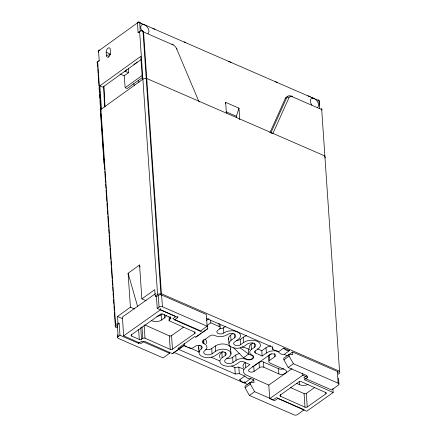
<?xml version="1.0" encoding="UTF-8"?>
<svg xmlns="http://www.w3.org/2000/svg" width="437" height="437" viewBox="0 0 437 437"><rect width="100%" height="100%" fill="white"/><g stroke="black" fill="none" stroke-linecap="round" stroke-linejoin="round"><path stroke-width="0.66" d="M199.354 101.925L199.261 101.542A1.885 1.071 -3.9 0 0 198.698 101.1L176.543 48.594A4.763 2.895 54.2 0 0 173.096 44.902A1.59 0.879 -66.5 0 0 171.987 44.334M225.257 103.618L225.65 102.362L238.979 108.163L239.766 119.694M236.504 117.564L236.422 116.302L238.979 108.163M269.869 132.81L285.366 98.347L286.901 97.243A6.353 3.862 54.2 0 1 291.091 96.14A1.59 0.879 -66.5 0 1 292.206 96.708L321.708 109.545L339.549 371.237L339.041 371.603A2.382 1.355 -3.9 0 1 339.32 373.504L338.271 374.258M270.853 132.935L286.901 97.243A1.59 1.191 24.2 0 1 289.065 97.533A4.763 2.895 54.2 0 1 292.206 96.708M289.065 97.533L272.934 133.394A1.885 1.071 -3.9 0 0 272.038 133.192L271.355 133.241M97.151 62.846L97.118 62.622A2.382 1.355 -3.9 0 1 97.68 61.683L99.215 60.574L98.554 50.921A1.59 0.967 54.2 0 1 99.412 50.058M138.387 22.058A1.59 0.967 54.2 0 0 137.442 22.899L138.103 32.551L139.638 31.448A2.382 1.355 -3.9 0 1 141.124 30.912L141.495 30.896M101.444 109.059L99.86 85.838L140.796 56.34L142.38 79.561M141.146 59.525L103.815 86.428A1.59 0.901 -3.9 0 0 103.689 87.504L104.541 106.912M142.375 77.557L127.107 88.553L125.168 87.711L124.201 75.803L128.505 72.706L128.265 68.68M125.168 87.711L142.304 75.366M117.253 327.761L115.379 326.942L115.892 326.576A2.382 1.355 -3.9 0 1 115.608 324.68L117.963 322.981L117.515 316.459L130.412 307.167L128.096 273.251L139.561 264.991L140.119 266.936M324.363 156.353L324.877 155.987L146.756 78.507L146.242 78.879A2.382 1.355 -3.9 0 0 142.888 79.195L100.931 109.425A2.382 1.355 -3.9 0 0 100.75 111.042M146.095 300.743L141.872 298.908L154.769 289.616L155.211 296.139L156.424 296.668L158.265 295.341A2.382 1.355 -3.9 0 1 161.619 295.024L206.33 314.471L207.133 326.215L200.681 330.858L172.812 318.737L175.882 316.525L157.222 308.407L156.424 296.668M155.211 296.139L157.566 294.445A2.382 1.355 -3.9 0 1 160.92 294.128L161.428 293.757L143.587 32.065A1.59 0.879 -66.5 0 0 143.003 31.306L160.92 294.128M117.362 326.603A2.382 1.355 -3.9 0 1 117.329 324.838L119.17 323.511L117.963 322.981M169.49 352.058L169.572 353.276L163.127 357.925L118.416 338.473A2.382 1.355 -3.9 0 1 118.132 336.577L119.973 335.25L119.17 323.511M157.222 308.407L159.068 307.08A2.382 1.355 -3.9 0 1 162.417 306.763L207.133 326.215M119.973 335.25L138.633 343.367L141.703 341.155L169.572 353.276M233.686 347.786L243.48 357.745L248.593 354.057L248.238 348.841L242.032 346.732M240.798 380.316L239.634 379.808L244.851 376.044A6.353 3.862 54.2 0 0 250.669 378.579L253.821 379.944L253.995 382.555L250.221 382.391L245.004 386.15L245.113 387.799L249.401 395.447L294.112 414.899A2.382 1.355 -3.9 0 0 297.466 414.582L304.218 409.715L276.348 397.594L273.278 399.806L254.618 391.689L250.335 384.041L250.221 382.391M278.418 351.861L283.635 348.098A6.353 3.862 54.2 0 0 289.452 350.627L284.236 354.391A6.353 3.862 54.2 0 1 278.418 351.861L272.846 349.436L272.508 347.158L206.679 318.524M239.634 379.808A6.353 3.862 54.2 0 0 245.447 382.337L250.669 378.579M292.604 351.998L292.785 354.609L289.01 354.44L283.788 358.203L283.903 359.853L288.185 367.501L306.845 375.618L303.775 377.83L331.645 389.951L338.402 385.084A2.382 1.355 -3.9 0 0 338.118 383.189L337.315 371.445L292.604 351.998L287.382 355.762L284.236 354.391M248.598 383.708L253.821 379.944M245.113 387.799L250.335 384.041M283.903 359.853L289.119 356.089L289.01 354.44M249.401 395.447L254.618 391.689M288.185 367.501L293.402 363.737L338.118 383.189M155.381 293.713L122.376 317.06L123.655 335.845L140.96 343.537L144.276 341.193L172.391 353.697L177.504 350.059M184.201 343.269L184.338 345.225L179.225 348.863L178.023 348.327L194.585 336.616L195.787 337.146L207.733 328.673L207.553 326.068M195.787 337.146L200.9 333.507M207.733 328.673L202.621 332.317L174.5 319.813L177.815 317.47L177.728 316.219M123.655 335.845L160.51 309.778L160.417 308.435M156.932 316.328A6.67 3.791 -3.9 0 0 161.122 314.848L162.154 314.116M151.557 320.632A6.67 3.791 -3.9 0 0 161.477 320.064L164.58 317.868A6.67 3.791 -3.9 0 0 166.197 315.246M194.842 333.387A1.59 0.901 -3.9 0 0 194.673 332.12L169.441 320.9A1.59 0.901 -3.9 0 1 169.272 319.638L170.517 318.759A1.59 0.901 -3.9 0 0 170.348 317.491L162.657 314.072A1.59 0.901 -3.9 0 0 160.423 314.269L131.439 334.775A1.59 0.901 -3.9 0 0 131.603 336.037L139.294 339.456A1.59 0.901 -3.9 0 0 141.528 339.259L142.773 338.38A1.59 0.901 -3.9 0 1 145.008 338.183L170.244 349.403A1.59 0.901 -3.9 0 0 172.478 349.207L194.842 333.387L194.749 332.033M144.702 324.888L169.321 335.834A1.59 0.901 -3.9 0 0 171.555 335.638L183.551 327.149M206.264 320.561L208.897 318.704M207.149 325.412L210.825 322.806L210.65 320.201M172.391 353.697L184.338 345.225M205.707 349.398A4.763 2.704 -3.9 0 0 211.71 348.551L215.337 345.989A8.735 4.96 -3.9 0 1 225.782 344.285A8.735 4.96 -3.9 0 1 230.496 349.518M228.791 339.653A8.735 4.96 -3.9 0 1 230.654 335.152L233.243 333.316M203.675 339.686L203.942 343.597A8.735 4.96 -3.9 0 1 204.86 350.561A4.763 2.704 -3.9 0 0 205.357 354.363A4.763 2.704 -3.9 0 0 212.065 353.768L215.692 351.206A8.735 4.96 -3.9 0 1 227.994 350.113A8.735 4.96 -3.9 0 1 228.912 357.084L225.803 359.28A4.763 2.704 -3.9 0 0 226.3 363.076A4.763 2.704 -3.9 0 0 233.014 362.486L236.117 360.285A7.15 4.059 -3.9 0 1 246.184 359.394A4.605 2.617 -3.9 0 0 252.673 358.821A4.605 2.617 -3.9 0 0 252.187 355.15A7.15 4.059 -3.9 0 1 251.439 349.447L251.084 344.23L253.154 342.766M251.439 349.447L254.547 347.251A4.763 2.704 -3.9 0 0 254.044 343.455A4.763 2.704 -3.9 0 0 247.337 344.05L244.228 346.246A8.735 4.96 -3.9 0 1 231.927 347.333A8.735 4.96 -3.9 0 1 231.009 340.368L234.636 337.806L234.369 333.89M219.997 357.745A9.532 5.413 -3.9 0 1 221.843 352.457L222.875 351.725M236.335 340.325A3.971 2.256 -3.9 0 0 240.268 339.423L243.376 337.227A9.532 5.413 -3.9 0 1 246.692 335.665M291.982 368.664L268.793 385.068L246.681 375.241A9.532 5.413 -3.9 0 1 245.687 367.637L249.931 364.638L243.081 361.59A2.382 1.355 -3.9 0 0 239.722 361.891L236.619 364.087A9.532 5.413 -3.9 0 1 223.198 365.272A9.532 5.413 -3.9 0 1 222.198 357.674L225.306 355.478L225.082 352.217M219.013 323.287L219.237 326.548A3.179 1.803 -3.9 0 1 219.571 329.083L217.812 330.323A3.971 2.256 -3.9 0 0 218.227 333.491A3.971 2.256 -3.9 0 0 223.82 332.994A9.532 5.413 -3.9 0 1 237.242 331.809A9.532 5.413 -3.9 0 1 238.241 339.407L234.614 341.969A3.971 2.256 -3.9 0 0 235.035 345.137A3.971 2.256 -3.9 0 0 240.623 344.64L243.731 342.444A9.532 5.413 -3.9 0 1 257.153 341.259A9.532 5.413 -3.9 0 1 258.152 348.857L255.044 351.053A2.382 1.355 -3.9 0 0 255.295 352.954L262.145 355.997L266.39 352.998A9.532 5.413 -3.9 0 1 278.047 351.206M226.656 358.116A4.763 2.704 -3.9 0 0 232.659 357.264L235.762 355.068A7.15 4.059 -3.9 0 1 239.847 353.538M262.145 355.997L261.79 350.78L266.029 347.776A9.532 5.413 -3.9 0 1 270.782 345.858M252.417 366.741A3.179 1.803 -3.9 0 0 253.739 366.162L259.021 362.426A3.179 1.803 -3.9 0 1 263.495 362.033L278.511 368.708A4.605 2.617 -3.9 0 0 283.842 368.735M269.012 357.51A3.179 1.803 -3.9 0 1 269.165 355.254L271.273 353.757M269.52 360.47L274.797 356.734A3.179 1.803 -3.9 0 0 274.469 354.199A3.179 1.803 -3.9 0 0 269.995 354.598L249.287 369.243A3.179 1.803 -3.9 0 0 249.62 371.778A3.179 1.803 -3.9 0 0 254.094 371.379L259.376 367.643A3.179 1.803 -3.9 0 1 263.85 367.249L278.872 373.925A4.605 2.617 -3.9 0 0 285.356 373.351A4.605 2.617 -3.9 0 0 284.875 369.68L269.853 363A3.179 1.803 -3.9 0 1 269.52 360.47L269.165 355.254M332.901 388.46L333.18 392.508L306.676 411.25L277.839 398.429L274.523 400.773L269.716 398.637L302.846 375.203L302.704 373.171M307.566 376.088L307.648 377.344L304.338 379.682L333.18 392.508M290.6 387.608L304.086 393.606A1.59 0.901 -3.9 0 0 306.321 393.404L314.542 387.592M325.882 393.792A1.59 0.901 -3.9 0 0 325.712 392.524L301.197 381.627A1.59 0.901 -3.9 0 0 298.963 381.823L280.33 395.004A1.59 0.901 -3.9 0 0 280.494 396.272L305.01 407.169A1.59 0.901 -3.9 0 0 307.244 406.973L325.882 393.792L325.789 392.437M106.377 55.433L106.164 52.282A3.179 1.764 -66.5 0 1 108.032 48.196A3.179 1.764 -66.5 0 1 110.255 49.332L110.474 52.484A4.201 2.332 -66.5 0 1 110.446 53.369L109.184 56.449A2.775 1.54 -66.5 0 1 108.059 57.263L107.125 57.132L106.513 56.209A4.201 2.332 -66.5 0 1 106.377 55.433L110.627 54.609M231.692 366.119L234.811 367.479L238.831 367.102L243.813 369.265M178.121 349.152L235.253 374.001L239.279 373.624L244.851 376.044M138.567 22.123L141.692 23.478M152.939 28.372L154.813 29.186M184.179 41.963L185.43 42.504M228.546 61.256L231.042 62.349M275.408 81.643L277.282 82.456M307.899 95.774L310.401 96.861M311.652 97.407L313.526 98.221M142.975 31.715L173.096 44.902M106.164 52.282L110.108 53.997M226.12 111.823L236.422 116.302M124.813 71.1L128.505 72.706M119.94 73.951L124.201 75.803M99.86 85.838L103.689 87.504M161.428 293.757L339.549 371.237M283.635 348.098L289.452 350.627M248.238 348.841L249.817 349.524M130.412 307.167L134.629 309.003M243.48 357.745L246.626 359.116A3.971 2.256 -3.9 0 0 252.215 358.591A3.971 2.256 -3.9 0 0 251.745 355.428L248.593 354.057L240.082 347.77M117.515 316.459L122.507 318.633M184.272 345.498L186.768 346.585M188.019 347.125L199.25 352.009M211.104 357.166L219.838 360.967M244.283 381.829L245.447 382.337M174.128 352.495L247.249 384.303M210.825 322.806L219.237 326.548M257.431 348.841L261.79 350.78M160.51 309.778L177.815 317.47M302.846 375.203L307.648 377.344M296.63 383.375L299.635 384.707A6.67 3.791 -3.9 0 0 308.156 384.396M234.636 337.806A4.763 2.704 -3.9 0 0 234.134 334.005A4.763 2.704 -3.9 0 0 227.426 334.6A8.735 4.96 -3.9 0 1 215.124 335.687L214.523 335.419A3.179 1.803 -3.9 0 0 210.05 335.818L203.008 340.794A3.179 1.803 -3.9 0 0 203.342 343.329L203.942 343.597M183.606 345.525L189.013 347.928A3.179 1.803 -3.9 0 0 193.487 347.535L195.246 346.29A3.971 2.256 -3.9 0 1 200.834 345.793A3.971 2.256 -3.9 0 1 201.255 348.961A9.532 5.413 -3.9 0 0 202.255 356.559A9.532 5.413 -3.9 0 0 215.67 355.368L219.298 352.806A3.971 2.256 -3.9 0 1 224.886 352.315A3.971 2.256 -3.9 0 1 225.306 355.478M97.391 63.294L97.396 63.305A1.983 1.502 -21.8 0 0 97.511 63.485M289.119 356.089L293.402 363.737M138.229 80.337L139.01 82.222M133.618 83.647L134.394 85.521M321.922 109.376L321.954 109.567A2.382 1.355 -3.9 0 1 321.785 110.113M128.096 273.251L137.557 306.304M108.507 56.515L108.556 56.908M338.555 378.202L338.954 384.068M319.245 102.602L319.42 105.175M319.54 108.414L319.01 100.69A1.59 0.879 -66.5 0 0 317.901 100.128A1.59 0.967 54.2 0 1 318.169 100.275M306.321 393.404L307.244 406.973M304.086 393.606L305.01 407.169M299.411 381.446L299.635 384.707M280.357 394.24L280.494 396.272M278.511 368.708L278.872 373.925M274.578 353.473L274.797 356.734M272.666 346.825L272.846 349.436M268.493 357.903L268.673 360.514M268.793 385.068L269.716 398.637M266.029 347.776L266.39 352.998M263.495 362.033L263.85 367.249M259.021 362.426L259.376 367.643M255.159 350.993L255.295 352.954M254.279 343.34L254.547 347.251M253.739 366.162L254.094 371.379M245.687 367.637L245.326 362.42A9.532 5.413 -3.9 0 0 243.556 367.828M243.376 337.227L243.731 342.444M225.65 102.362L226.388 113.216M240.268 339.423L240.623 344.64M238.831 367.102L239.279 373.624M235.762 355.068L236.117 360.285M234.811 367.479L235.253 374.001M232.659 357.264L233.014 362.486M230.654 335.152L231.009 340.368M230.638 348.934L230.993 354.156M228.573 338.08L228.928 343.296M225.558 326.647A9.532 5.413 -3.9 0 0 223.465 327.777L223.82 332.994M220.155 325.123L220.243 326.428M221.843 352.457L222.198 357.674M215.337 345.989L215.692 351.206M211.71 348.551L212.065 353.768M203.118 340.068L203.342 343.329M201.031 345.7L201.255 348.961M198.622 346.934L198.977 352.156M170.375 316.721L170.517 318.759M171.555 335.638L172.478 349.207M169.299 318.868L169.441 320.9M169.086 316.923L169.272 319.638M169.321 335.834L170.244 349.403M164.361 314.607L164.58 317.868M161.619 295.024L162.417 306.763M161.122 314.848L161.477 320.064M140.25 31.054L139.676 22.691A1.59 0.879 -66.5 0 0 138.644 22.069M158.265 295.341L159.068 307.08M139.638 31.448L157.566 294.445M144.128 325.292L145.008 338.183M139.561 264.991L141.872 298.908M141.987 326.849L142.773 338.38M140.741 327.728L141.528 339.259M138.6 329.285L139.294 339.456M138.551 342.149L138.633 343.367M131.51 334.682L131.603 336.037M117.329 324.838L118.132 336.577M117.378 334.655L117.58 337.593M97.68 61.683L115.608 324.68M97.675 67.271L97.538 65.25A1.59 0.879 -66.5 0 1 97.691 64.321M97.768 68.614L98.09 73.329M98.178 74.672L98.959 86.116M99.052 87.46L99.418 92.846M99.51 94.195L99.833 98.904M99.926 100.253L100.291 105.634M100.384 106.983L100.701 111.692M100.843 113.735L101.586 124.638M101.679 125.998L102.05 131.45M102.143 132.81L102.471 137.579M102.564 138.939L103.35 150.519M103.443 151.885L103.771 156.648M103.864 158.014L104.235 163.46M104.328 164.825L104.651 169.594M104.743 170.954L105.535 182.535M105.628 183.895L105.951 188.664M106.044 190.029L106.836 201.61M106.928 202.97L107.3 208.422M107.393 209.782L107.715 214.551M107.808 215.911L108.6 227.491M108.693 228.857L109.015 233.626M109.108 234.986L109.9 246.566M109.993 247.926L110.78 259.507M110.872 260.873L111.2 265.636M111.293 267.002L112.08 278.582M112.172 279.942L112.544 285.394M112.637 286.754L112.965 291.523M113.057 292.883L113.38 297.652M113.473 299.017L113.844 304.463M113.937 305.829L114.265 310.598M114.357 311.958L115.144 323.538M115.286 325.581L115.379 326.942M100.379 110.441L104.05 164.252M103.913 86.045L105.022 106.907M337.315 371.445A2.382 1.355 -3.9 0 1 337.894 373.078M324.494 156.419A2.382 1.355 -3.9 0 1 324.942 157.986M318.813 100.931A1.59 0.967 54.2 0 1 318.939 101.133M97.287 63.316A2.567 1.693 5.4 0 1 97.085 62.852M98.899 61.415A1.59 0.901 -3.9 0 1 99.215 60.574M321.446 108.939A1.584 0.322 15.6 0 0 321.102 108.786A1.59 0.879 -66.5 0 1 321.708 109.545M321.577 109.152A2.567 1.18 -11.7 0 1 321.883 109.387M285.366 98.347A6.353 3.862 54.2 0 1 287.47 96.85M176.543 48.594A1.59 0.442 -22.9 0 1 176.783 49.097M142.653 31.131A1.579 0.355 15.1 0 1 143.068 31.306M141.522 30.601A2.567 2.081 4.3 0 1 142.309 30.77M142.315 30.869A1.983 0.972 9.2 0 1 142.62 30.972M319.201 101.958A1.59 0.901 -3.9 0 0 319.01 100.69L139.676 22.691A1.59 0.901 -3.9 0 0 137.442 22.899L98.554 50.921A1.59 0.901 -3.9 0 0 98.576 52.101M99.308 50.501A1.59 0.879 -66.5 0 1 99.45 50.342M138.103 32.551A1.59 0.901 -3.9 0 1 139.474 32.174M142.254 31.256A5.381 3.272 54.2 0 1 141.626 24.904A5.381 3.272 54.2 0 1 147.438 27.263A5.381 3.272 54.2 0 1 147.99 33.583M311.898 105.044A5.381 3.272 54.2 0 1 311.335 98.642A5.381 3.272 54.2 0 1 317.229 101.264A5.381 3.272 54.2 0 1 317.431 107.502M126.615 69.68A7.942 4.512 -3.9 0 1 125.244 70.843M137.152 61.907A7.942 4.512 -3.9 0 1 133.853 64.283M249.751 348.289A7.15 4.059 -3.9 0 1 251.084 344.23M199.048 349.026A9.532 5.413 -3.9 0 1 199.414 345.143M223.465 327.777A3.971 2.256 -3.9 0 1 219.532 328.684M204.915 339.134A8.735 4.96 -3.9 0 1 206.127 343.668"/></g></svg>
